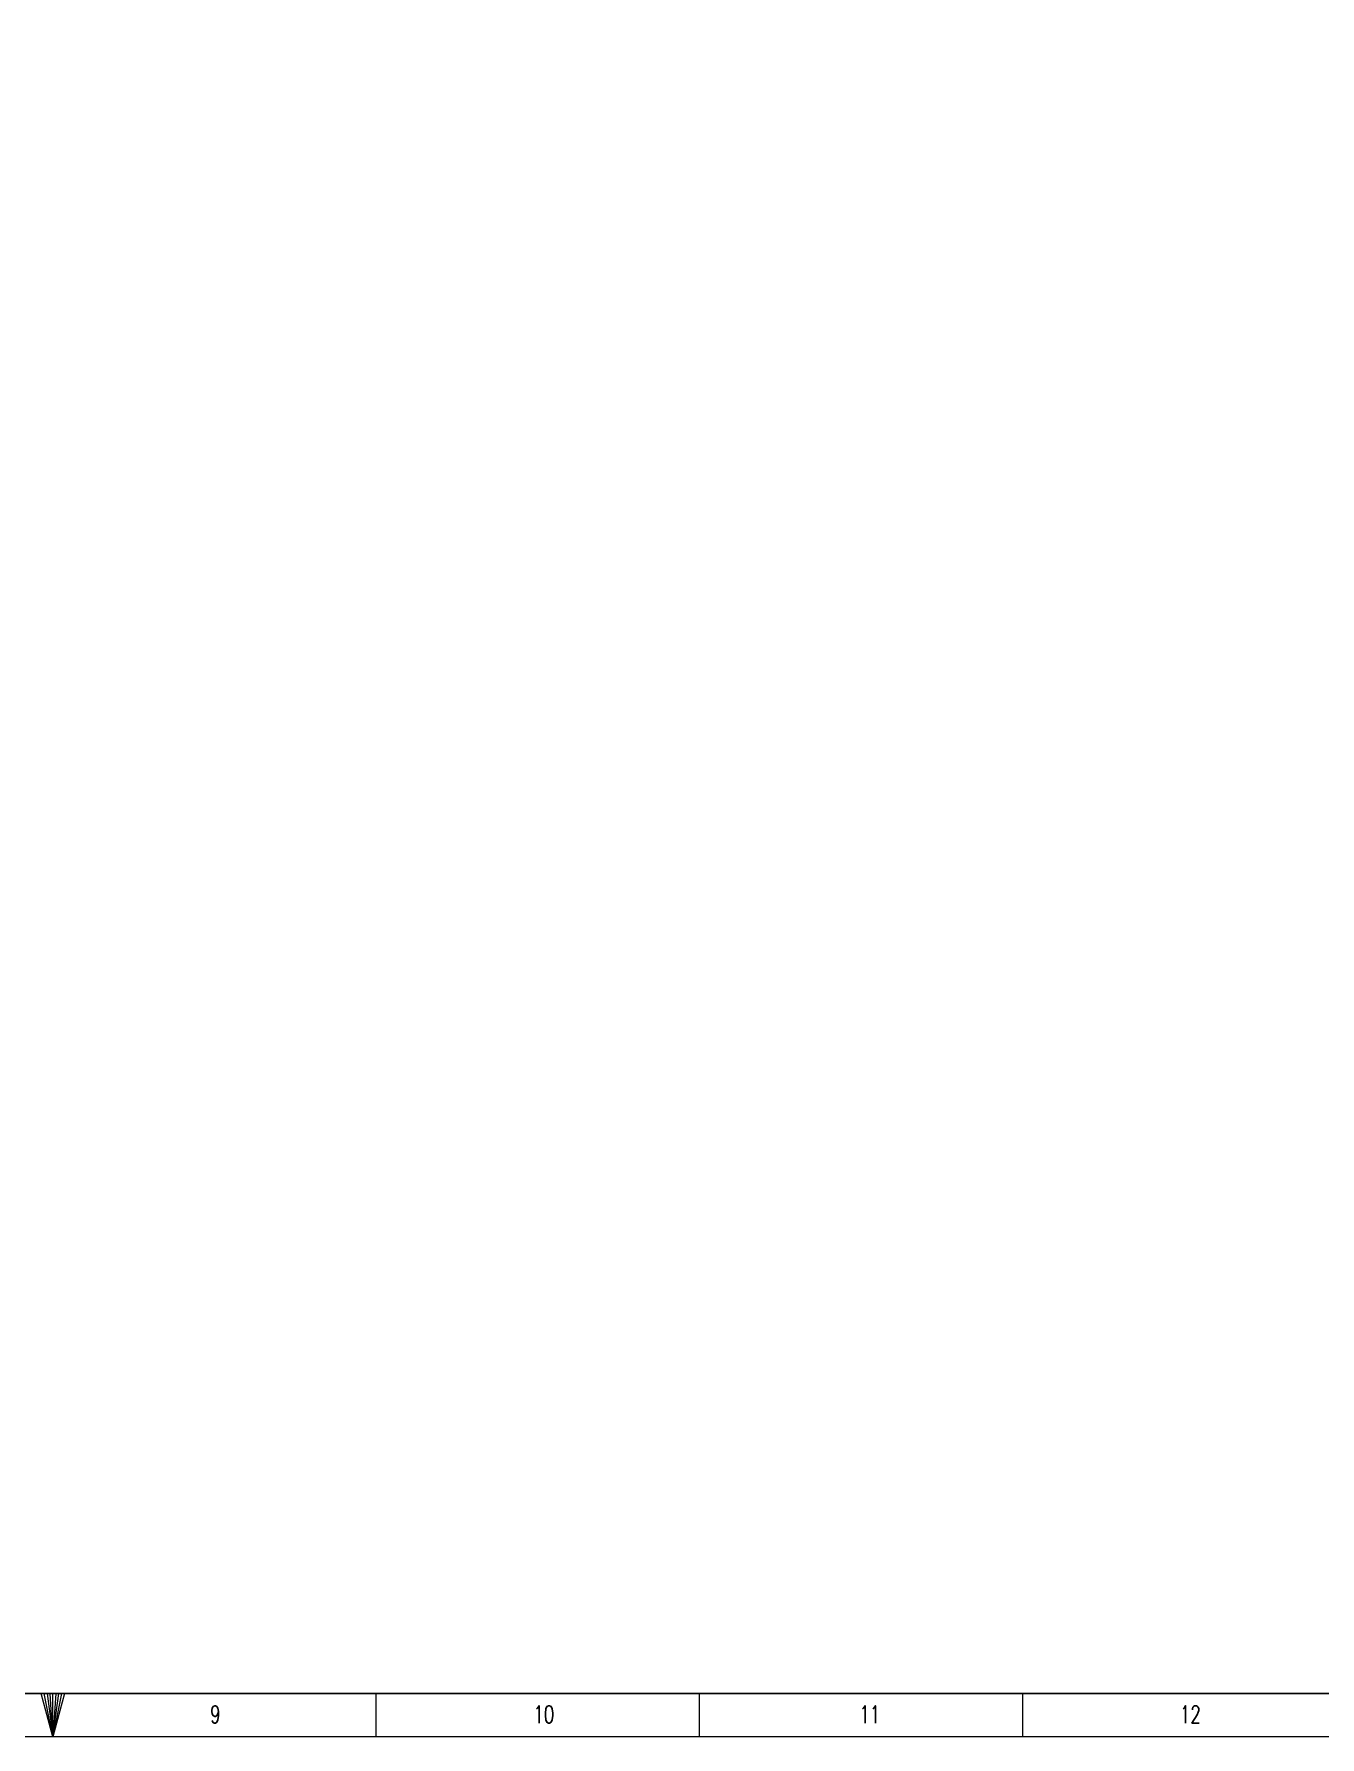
# Model space of a CAD drawing. Header units: inches. Extents: x -1128 to 651, y 96 to 845.
# Drawn here: x -243 to -170.7, y 638.9 to 734.6 of the extents above; entities that cross this region are included whole.
import ezdxf

# ---------------------------------------------------------------- set-up
doc = ezdxf.new("R2010")
doc.units = ezdxf.units.IN
doc.header["$MEASUREMENT"] = 0
doc.layers.add('Cables', color=7, linetype='Continuous', lineweight=0)
doc.styles.add('TEG BORDER', font='txt_qlt.shx', dxfattribs={"width": 0.7, "bigfont": 'hztxt.shx'})

# ---------------------------------------------------------------- blocks, each defined once
blk = doc.blocks.new('TEG BORDER A2')
at = {"linetype": 'Continuous'}
blk.add_line((5, 5), (489, 5), dxfattribs=at)
for p, q in [((297, 0), (297, 5)), ((334.12, 0), (334.12, 5)), ((371.25, 0), (371.25, 5)), ((408.37, 0), (408.37, 5))]:
    blk.add_line(p, q)
at = {"color": 5, "lineweight": 15}
blk.add_lwpolyline([(0, 420), (594, 420), (594, 0), (0, 0)], close=True, dxfattribs=at)
blk.add_lwpolyline([(5, 415), (589, 415), (589, 5), (5, 5)], close=True)
blk.add_lwpolyline([(297, 0), (295.66, 5), (298.34, 5), (297, 0), (296, 5), (296.33, 5), (297, 0), (296.67, 5), (297.33, 5), (297, 0), (297.67, 5), (298, 5), (297, 0)])
at = {"char_height": 2, "width": 2, "attachment_point": 7, "style": 'TEG BORDER'}
for s, insert in [('9', (315.05, 1.59)), ('\\pi2.2204e-016;10', (352.17, 1.59)), ('\\pi0.3;11', (389.3, 1.59)), ('\\pi2.2204e-016;12', (426.42, 1.59))]:
    blk.add_mtext(s, dxfattribs=dict(at, insert=insert))

msp = doc.modelspace()

# ---------------------------------------------------------------- block references
at = {"layer": 'Cables', "color": 0, "xscale": 0.4897326461023622, "yscale": 0.4897326461023622, "zscale": 0.4897326461023622}
msp.add_blockref('TEG BORDER A2', (-387.419, 638.86), dxfattribs=at)

doc.saveas('drawing.dxf')
